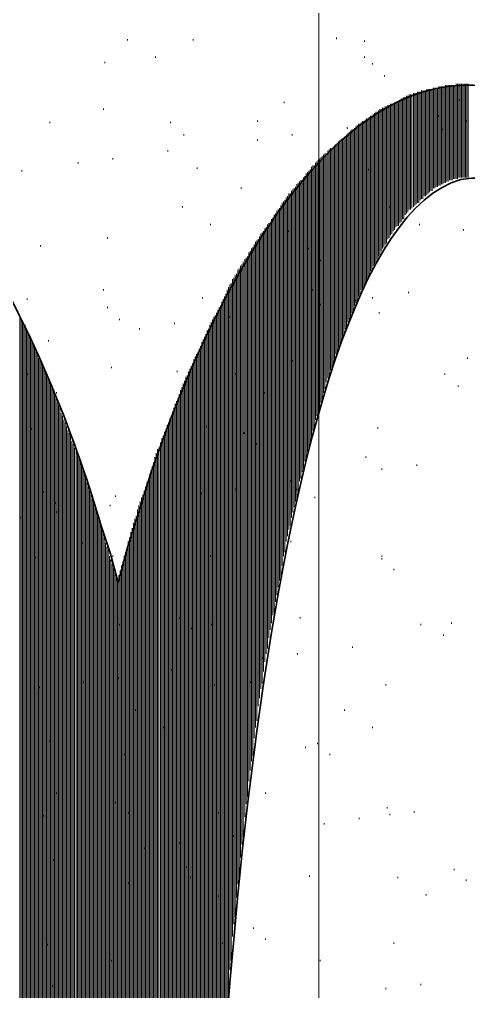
# Model space of a CAD drawing. Header units: inches. Extents: x 5 to 516, y -193 to 129.
# Drawn here: x 33.353 to 34.471, y -50.415 to -47.994 of the extents above; entities that cross this region are included whole.
import ezdxf

# ---------------------------------------------------------------- set-up
doc = ezdxf.new("R2010")
doc.units = ezdxf.units.IN
doc.header["$MEASUREMENT"] = 0
doc.layers.add('PDF4_Geometry', color=7, linetype='Continuous')

msp = doc.modelspace()

# ---------------------------------------------------------------- linework, layer by layer
at = {"layer": 'PDF4_Geometry', "lineweight": 15}
for points in [[(34.0987489, -54.9496512), (34.0987489, -46.9696506)], [(33.6220779, -48.0463168), (33.6220779, -48.0429802)], [(33.7854215, -48.0463168), (33.7854215, -48.0429802)], [(34.1420839, -48.0429802), (34.1420839, -48.0396504)], [(34.2120844, -48.0496466), (34.2120844, -48.0463168)], [(33.5654236, -48.1029778), (33.5654236, -48.099648)], [(33.6920784, -48.089645), (33.6920784, -48.0863152)], [(34.2120844, -48.089645), (34.2120844, -48.0863152)], [(34.2320904, -48.1063144), (34.2320904, -48.1029778)], [(34.262079, -48.1363165), (34.262079, -48.1329799)], [(34.012079, -48.2029805), (34.012079, -48.1996507)], [(34.4487517, -48.1963141), (34.4487517, -48.1929775)], [(33.5620871, -48.2196499), (33.5620871, -48.2163133)], [(33.4287456, -48.2529819), (33.4287456, -48.2496453)], [(33.7287538, -48.2529819), (33.7287538, -48.2496453)], [(33.945415, -48.2496453), (33.945415, -48.2463154)], [(34.3954205, -48.2363125), (34.3954205, -48.2329827)], [(34.465421, -48.2496453), (34.465421, -48.2463154)], [(34.1687494, -48.2663147), (34.1687494, -48.262978)], [(34.4054166, -48.2696444), (34.4054166, -48.2663147)], [(33.7620789, -48.282984), (33.7620789, -48.2796474)], [(33.945415, -48.2963168), (33.945415, -48.2929802)], [(34.032085, -48.282984), (34.032085, -48.2796474)], [(33.7220805, -48.3229824), (33.7220805, -48.3196458)], [(33.4987461, -48.3529778), (33.4987461, -48.349648)], [(33.585416, -48.3429816), (33.585416, -48.339645)], [(33.358745, -48.3729838), (33.358745, -48.3696472)], [(33.7954177, -48.3663174), (33.7954177, -48.3629808)], [(34.2220806, -48.3696472), (34.2220806, -48.3663174)], [(33.9054166, -48.4163119), (33.9054166, -48.4129821)], [(33.7587559, -48.4629835), (33.7587559, -48.4596469)], [(34.2754118, -48.4629835), (34.2754118, -48.4596469)], [(33.8287564, -48.5063117), (33.8287564, -48.5029819)], [(34.0220887, -48.5229811), (34.0220887, -48.5196445)], [(34.3487489, -48.5063117), (34.3487489, -48.5029819)], [(34.4587478, -48.5196445), (34.4587478, -48.5163147)], [(33.5720832, -48.5396505), (33.5720832, -48.5363138)], [(33.4054166, -48.5596496), (33.4054166, -48.556313)], [(34.0720833, -48.566316), (34.0720833, -48.5629795)], [(34.1020855, -48.5963114), (34.1020855, -48.5929816)], [(33.5620871, -48.6696486), (33.5620871, -48.666312)], [(34.0820795, -48.6696486), (34.0820795, -48.666312)], [(33.3720778, -48.6929775), (33.3720778, -48.6896477)], [(33.8087505, -48.6896477), (33.8087505, -48.6863111)], [(34.2320904, -48.6896477), (34.2320904, -48.6863111)], [(34.3220833, -48.676315), (34.3220833, -48.6729784)], [(33.5720832, -48.7129835), (33.5720832, -48.7096469)], [(34.1020855, -48.7063171), (34.1020855, -48.7029805)], [(34.1887554, -48.6963141), (34.1887554, -48.6929775)], [(33.8754144, -48.7363125), (33.8754144, -48.7329827)], [(34.2487462, -48.7263163), (34.2487462, -48.7229797)], [(33.6020854, -48.7429789), (33.6020854, -48.7396491)], [(33.65208, -48.7663147), (33.65208, -48.7629781)], [(33.7387499, -48.7529819), (33.7387499, -48.7496453)], [(33.4254226, -48.7963169), (33.4254226, -48.7929803)], [(33.5820795, -48.8629808), (33.5820795, -48.8596442)], [(34.032085, -48.8463114), (34.032085, -48.8429816)], [(34.468744, -48.839645), (34.468744, -48.8363153)], [(33.3720778, -48.8796502), (33.3720778, -48.8763136)], [(33.7454231, -48.8729838), (33.7454231, -48.8696472)], [(33.8920838, -48.8796502), (33.8920838, -48.8763136)], [(34.445415, -48.9096456), (34.445415, -48.9063158)], [(33.445415, -48.926315), (33.445415, -48.9229784)], [(33.9620844, -48.926315), (33.9620844, -48.9229784)], [(33.3820876, -49.0163147), (33.3820876, -49.0129781)], [(33.8187467, -49.0096483), (33.8187467, -49.0063117)], [(33.9120898, -49.0263109), (33.9120898, -49.0229811)], [(34.2454231, -49.0129781), (34.2454231, -49.0096483)], [(33.9420784, -49.0529833), (33.9420784, -49.0496467)], [(33.695415, -49.0863153), (33.695415, -49.0829787)], [(34.215421, -49.0863153), (34.215421, -49.0829787)], [(34.2554194, -49.1163174), (34.2554194, -49.1129808)], [(34.3420893, -49.1063144), (34.3420893, -49.1029778)], [(34.0287483, -49.1463128), (34.0287483, -49.142983)], [(33.4120897, -49.1729784), (33.4120897, -49.1696486)], [(33.8054139, -49.176315), (33.8054139, -49.1729784)], [(33.8920838, -49.166312), (33.8920838, -49.1629822)], [(34.0420811, -49.166312), (34.0420811, -49.1629822)], [(33.4420784, -49.1996508), (33.4420784, -49.1963142)], [(33.5920893, -49.1829814), (33.5920893, -49.1796448)], [(34.0887527, -49.1863112), (34.0887527, -49.1829814)], [(33.445415, -49.2229797), (33.445415, -49.21965)], [(33.5787564, -49.2063172), (33.5787564, -49.2029806)], [(33.355422, -49.2363126), (33.355422, -49.2329827)], [(34.0287483, -49.2963169), (34.0287483, -49.2929803)], [(33.5087559, -49.2996467), (33.5087559, -49.2963169)], [(33.3920838, -49.3363153), (33.3920838, -49.3329787)], [(33.5787564, -49.3429817), (33.5787564, -49.3396451)], [(33.585416, -49.3329787), (33.585416, -49.3296489)], [(33.8287564, -49.3329787), (33.8287564, -49.3296489)], [(34.0987489, -49.3429817), (34.0987489, -49.3396451)], [(34.2554194, -49.3329787), (34.2554194, -49.3296489)], [(34.2554194, -49.3396451), (34.2554194, -49.3363153)], [(34.2854215, -49.3663175), (34.2854215, -49.3629809)], [(33.7520827, -49.4863126), (33.7520827, -49.4829828)], [(34.0520773, -49.4863126), (34.0520773, -49.4829828)], [(33.6020854, -49.502982), (33.6020854, -49.4996454)], [(33.7820849, -49.5129781), (33.7820849, -49.5096484)], [(33.8320795, -49.502982), (33.8320795, -49.4996454)], [(34.3520855, -49.502982), (34.3520855, -49.4996454)], [(34.4287457, -49.4996454), (34.4287457, -49.4963155)], [(34.4087533, -49.5296475), (34.4087533, -49.5263109)], [(34.1820822, -49.5596497), (34.1820822, -49.5563131)], [(33.9587478, -49.5863153), (33.9587478, -49.5829787)], [(34.0454177, -49.5763123), (34.0454177, -49.5729825)], [(33.5987489, -49.6363167), (33.5987489, -49.63298)], [(33.7320903, -49.6163175), (33.7320903, -49.6129809)], [(33.40208, -49.6596457), (33.40208, -49.6563158)], [(33.5120789, -49.6463129), (33.5120789, -49.642983)], [(33.8387527, -49.6529793), (33.8387527, -49.6496494)], [(33.9287456, -49.6463129), (33.9287456, -49.642983)], [(34.2654156, -49.6529793), (34.2654156, -49.6496494)], [(33.6420838, -49.7163134), (33.6420838, -49.7129836)], [(34.1620898, -49.7163134), (34.1620898, -49.7129836)], [(33.7120844, -49.7596484), (33.7120844, -49.7563118)], [(34.2320904, -49.7596484), (34.2320904, -49.7563118)], [(33.4287456, -49.7929803), (33.4287456, -49.7896506)], [(34.0954123, -49.7996467), (34.0954123, -49.7963169)], [(33.6154183, -49.8263123), (33.6154183, -49.8229825)], [(34.0654237, -49.8096497), (34.0654237, -49.8063131)], [(34.1254145, -49.8263123), (34.1254145, -49.8229825)], [(33.445415, -49.9229785), (33.445415, -49.9196487)], [(33.9654209, -49.9229785), (33.9654209, -49.9196487)], [(33.5920893, -49.9463142), (33.5920893, -49.9429776)], [(33.6254144, -49.9729798), (33.6254144, -49.96965)], [(33.8487489, -49.9729798), (33.8487489, -49.96965)], [(34.2687521, -49.959647), (34.2687521, -49.9563172)], [(34.2754118, -49.9763164), (34.2754118, -49.9729798)], [(34.3354161, -49.96965), (34.3354161, -49.9663134)], [(33.4120897, -49.9796462), (33.4120897, -49.9763164)], [(34.1120817, -49.9996454), (34.1120817, -49.9963156)], [(34.1987516, -49.9863126), (34.1987516, -49.9829828)], [(33.7520827, -50.046317), (33.7520827, -50.0429804)], [(33.8854107, -50.0296476), (33.8854107, -50.026311)], [(33.6654128, -50.0596497), (33.6654128, -50.0563131)], [(33.4387553, -50.0896451), (33.4387553, -50.0863154)], [(33.7687521, -50.1063145), (33.7687521, -50.1029779)], [(34.4354188, -50.1129809), (34.4354188, -50.1096443)], [(33.6254144, -50.1463129), (33.6254144, -50.1429831)], [(33.7787483, -50.1329801), (33.7787483, -50.1296503)], [(34.0754199, -50.1296503), (34.0754199, -50.1263137)], [(34.2954178, -50.1329801), (34.2954178, -50.1296503)], [(34.465421, -50.1396465), (34.465421, -50.1363167)], [(33.8487489, -50.1796449), (33.8487489, -50.1763151)], [(34.3654183, -50.1763151), (34.3654183, -50.1729785)], [(33.9354188, -50.2596484), (33.9354188, -50.2563118)], [(33.9654209, -50.286314), (33.9654209, -50.2829842)], [(33.422086, -50.2996468), (33.422086, -50.296317)], [(33.8587451, -50.296317), (33.8587451, -50.2929804)], [(34.2854215, -50.296317), (34.2854215, -50.2929804)], [(33.5820795, -50.3396452), (33.5820795, -50.3363154)], [(34.1020855, -50.3396452), (34.1020855, -50.3363154)], [(33.4354187, -50.4029793), (33.4354187, -50.3996495)], [(34.2654156, -50.4096457), (34.2654156, -50.4063159)], [(34.3520855, -50.3996495), (34.3520855, -50.3963129)]]:
    msp.add_lwpolyline(points, dxfattribs=at)
for points in [[(34.4137446, -48.4013109), (34.4137446, -48.1579775), (34.4137446, -48.4013109)], [(34.4170812, -48.397981), (34.4170812, -48.157981), (34.4170812, -48.397981)], [(34.4204177, -48.397981), (34.4204177, -48.157981), (34.4204177, -48.397981)], [(34.4237543, -48.3946512), (34.4237543, -48.1579846), (34.4237543, -48.3946512)], [(34.4270774, -48.3946512), (34.4270774, -48.1579846), (34.4270774, -48.3946512)], [(34.430414, -48.3946512), (34.430414, -48.1579846), (34.430414, -48.3946512)], [(34.4337505, -48.3913147), (34.4337505, -48.1579813), (34.4337505, -48.3913147)], [(34.4370871, -48.3913147), (34.4370871, -48.1579813), (34.4370871, -48.3913147)], [(34.4404237, -48.3913147), (34.4404237, -48.154648), (34.4404237, -48.3913147)], [(34.4437467, -48.3913147), (34.4437467, -48.154648), (34.4437467, -48.3913147)], [(34.4470833, -48.3879781), (34.4470833, -48.1546447), (34.4470833, -48.3879781)], [(34.4504199, -48.3879781), (34.4504199, -48.1546447), (34.4504199, -48.3879781)], [(34.4537565, -48.3879781), (34.4537565, -48.1546447), (34.4537565, -48.3879781)], [(34.4570795, -48.3879781), (34.4570795, -48.1546447), (34.4570795, -48.3879781)], [(34.4604161, -48.3879781), (34.4604161, -48.1546447), (34.4604161, -48.3879781)], [(34.4637527, -48.3879781), (34.4637527, -48.1546447), (34.4637527, -48.3879781)], [(34.4670893, -48.3879781), (34.4670893, -48.1546447), (34.4670893, -48.3879781)], [(34.4704123, -48.3879781), (34.4704123, -48.1546447), (34.4704123, -48.3879781)], [(34.3237516, -48.4679816), (34.3237516, -48.1813149), (34.3237516, -48.4679816)], [(34.3270882, -48.4679816), (34.3270882, -48.1813149), (34.3270882, -48.4679816)], [(34.3304112, -48.464645), (34.3304112, -48.1813117), (34.3304112, -48.464645)], [(34.3337478, -48.4613152), (34.3337478, -48.1779818), (34.3337478, -48.4613152)], [(34.3370844, -48.4579786), (34.3370844, -48.1779786), (34.3370844, -48.4579786)], [(34.340421, -48.4546488), (34.340421, -48.1779821), (34.340421, -48.4546488)], [(34.343744, -48.4513122), (34.343744, -48.1746455), (34.343744, -48.4513122)], [(34.3470806, -48.4513122), (34.3470806, -48.1746455), (34.3470806, -48.4513122)], [(34.3504172, -48.4446458), (34.3504172, -48.1746458), (34.3504172, -48.4446458)], [(34.3537538, -48.441316), (34.3537538, -48.171316), (34.3537538, -48.441316)], [(34.3570904, -48.441316), (34.3570904, -48.171316), (34.3570904, -48.441316)], [(34.3604134, -48.4346496), (34.3604134, -48.1713163), (34.3604134, -48.4346496)], [(34.36375, -48.4346496), (34.36375, -48.1713163), (34.36375, -48.4346496)], [(34.3670866, -48.431313), (34.3670866, -48.1679797), (34.3670866, -48.431313)], [(34.3704232, -48.4279832), (34.3704232, -48.1679832), (34.3704232, -48.4279832)], [(34.3737462, -48.4246466), (34.3737462, -48.1679799), (34.3737462, -48.4246466)], [(34.3770828, -48.4213168), (34.3770828, -48.1679835), (34.3770828, -48.4213168)], [(34.3804194, -48.4213168), (34.3804194, -48.1679835), (34.3804194, -48.4213168)], [(34.383756, -48.4146436), (34.383756, -48.1646436), (34.383756, -48.4146436)], [(34.387079, -48.4146436), (34.387079, -48.1646436), (34.387079, -48.4146436)], [(34.3904156, -48.4113138), (34.3904156, -48.1646472), (34.3904156, -48.4113138)], [(34.3937522, -48.4113138), (34.3937522, -48.1646472), (34.3937522, -48.4113138)], [(34.3970888, -48.407984), (34.3970888, -48.1613173), (34.3970888, -48.407984)], [(34.4004118, -48.407984), (34.4004118, -48.1613173), (34.4004118, -48.407984)], [(34.4037484, -48.4046474), (34.4037484, -48.1613141), (34.4037484, -48.4046474)], [(34.407085, -48.4046474), (34.407085, -48.1613141), (34.407085, -48.4046474)], [(34.4104215, -48.4013109), (34.4104215, -48.1613108), (34.4104215, -48.4013109)], [(34.2770801, -48.5313157), (34.2770801, -48.2046491), (34.2770801, -48.5313157)], [(34.2804167, -48.5279792), (34.2804167, -48.2046458), (34.2804167, -48.5279792)], [(34.2837532, -48.5213128), (34.2837532, -48.2046461), (34.2837532, -48.5213128)], [(34.2870898, -48.517983), (34.2870898, -48.2013163), (34.2870898, -48.517983)], [(34.2904129, -48.5113166), (34.2904129, -48.2013165), (34.2904129, -48.5113166)], [(34.2937494, -48.50798), (34.2937494, -48.1979799), (34.2937494, -48.50798)], [(34.297086, -48.50798), (34.297086, -48.1979799), (34.297086, -48.50798)], [(34.3004226, -48.5013136), (34.3004226, -48.1946469), (34.3004226, -48.5013136)], [(34.3037456, -48.497977), (34.3037456, -48.1913103), (34.3037456, -48.497977)], [(34.3070822, -48.4913174), (34.3070822, -48.1913173), (34.3070822, -48.4913174)], [(34.3104188, -48.4913174), (34.3104188, -48.187984), (34.3104188, -48.4913174)], [(34.3137554, -48.4813144), (34.3137554, -48.187981), (34.3137554, -48.4813144)], [(34.3170784, -48.4779846), (34.3170784, -48.1846512), (34.3170784, -48.4779846)], [(34.320415, -48.474648), (34.320415, -48.184648), (34.320415, -48.474648)], [(34.2370817, -48.6046461), (34.2370817, -48.2279794), (34.2370817, -48.6046461)], [(34.2404183, -48.6013163), (34.2404183, -48.2246496), (34.2404183, -48.6013163)], [(34.2437549, -48.5913133), (34.2437549, -48.2246466), (34.2437549, -48.5913133)], [(34.2470779, -48.5846469), (34.2470779, -48.2213136), (34.2470779, -48.5846469)], [(34.2504145, -48.5813103), (34.2504145, -48.217977), (34.2504145, -48.5813103)], [(34.2537511, -48.5713141), (34.2537511, -48.2179808), (34.2537511, -48.5713141)], [(34.2570877, -48.5646477), (34.2570877, -48.2146477), (34.2570877, -48.5646477)], [(34.2604107, -48.5613179), (34.2604107, -48.2146512), (34.2604107, -48.5613179)], [(34.2637473, -48.5546447), (34.2637473, -48.2113114), (34.2637473, -48.5546447)], [(34.2670839, -48.5513149), (34.2670839, -48.2113149), (34.2670839, -48.5513149)], [(34.2704204, -48.541312), (34.2704204, -48.2079786), (34.2704204, -48.541312)], [(34.273757, -48.5379821), (34.273757, -48.2079821), (34.273757, -48.5379821)], [(34.1970833, -48.6846496), (34.1970833, -48.2546496), (34.1970833, -48.6846496)], [(34.2004199, -48.681313), (34.2004199, -48.2546463), (34.2004199, -48.681313)], [(34.2037565, -48.6679803), (34.2037565, -48.2513136), (34.2037565, -48.6679803)], [(34.2070795, -48.6646437), (34.2070795, -48.247977), (34.2070795, -48.6646437)], [(34.2104161, -48.6613139), (34.2104161, -48.2479805), (34.2104161, -48.6613139)], [(34.2137527, -48.6513109), (34.2137527, -48.2446442), (34.2137527, -48.6513109)], [(34.2170893, -48.6446513), (34.2170893, -48.2413179), (34.2170893, -48.6446513)], [(34.2204123, -48.6413147), (34.2204123, -48.2413146), (34.2204123, -48.6413147)], [(34.2237489, -48.6313117), (34.2237489, -48.2379783), (34.2237489, -48.6313117)], [(34.2270855, -48.6213155), (34.2270855, -48.2346488), (34.2270855, -48.6213155)], [(34.2304221, -48.6179789), (34.2304221, -48.2346455), (34.2304221, -48.6179789)], [(34.2337451, -48.6079827), (34.2337451, -48.231316), (34.2337451, -48.6079827)], [(34.1704177, -48.747977), (34.1704177, -48.277977), (34.1704177, -48.747977)], [(34.1737543, -48.7413174), (34.1737543, -48.2746507), (34.1737543, -48.7413174)], [(34.1770773, -48.7379808), (34.1770773, -48.2713141), (34.1770773, -48.7379808)], [(34.1804139, -48.724648), (34.1804139, -48.2679813), (34.1804139, -48.724648)], [(34.1837505, -48.7213114), (34.1837505, -48.2679781), (34.1837505, -48.7213114)], [(34.1870871, -48.7079786), (34.1870871, -48.2646453), (34.1870871, -48.7079786)], [(34.1904237, -48.7013122), (34.1904237, -48.2613122), (34.1904237, -48.7013122)], [(34.1937467, -48.6979824), (34.1937467, -48.2579824), (34.1937467, -48.6979824)], [(34.1437521, -48.8246507), (34.1437521, -48.3013174), (34.1437521, -48.8246507)], [(34.1470887, -48.8113179), (34.1470887, -48.2979846), (34.1470887, -48.8113179)], [(34.1504118, -48.8046448), (34.1504118, -48.2946447), (34.1504118, -48.8046448)], [(34.1537483, -48.801315), (34.1537483, -48.2913149), (34.1537483, -48.801315)], [(34.1570849, -48.7879822), (34.1570849, -48.2913155), (34.1570849, -48.7879822)], [(34.1604215, -48.7813158), (34.1604215, -48.2879824), (34.1604215, -48.7813158)], [(34.1637446, -48.7646464), (34.1637446, -48.2846463), (34.1637446, -48.7646464)], [(34.1670811, -48.7613166), (34.1670811, -48.2813165), (34.1670811, -48.7613166)], [(34.1204231, -48.8879781), (34.1204231, -48.3213114), (34.1204231, -48.8879781)], [(34.1237462, -48.8846483), (34.1237462, -48.3179816), (34.1237462, -48.8846483)], [(34.1270828, -48.8679789), (34.1270828, -48.3146455), (34.1270828, -48.8679789)], [(34.1304194, -48.8613125), (34.1304194, -48.3146458), (34.1304194, -48.8613125)], [(34.1337559, -48.8546461), (34.1337559, -48.3113127), (34.1337559, -48.8546461)], [(34.137079, -48.8413133), (34.137079, -48.30798), (34.137079, -48.8413133)], [(34.1404156, -48.8279805), (34.1404156, -48.3046472), (34.1404156, -48.8279805)], [(34.090421, -48.9913174), (34.090421, -48.3513174), (34.090421, -48.9913174)], [(34.093744, -48.9813144), (34.093744, -48.347981), (34.093744, -48.9813144)], [(34.0970806, -48.9779846), (34.0970806, -48.3446512), (34.0970806, -48.9779846)], [(34.1004172, -48.9613152), (34.1004172, -48.3413152), (34.1004172, -48.9613152)], [(34.1037538, -48.9479824), (34.1037538, -48.3379824), (34.1037538, -48.9479824)], [(34.1070904, -48.9446459), (34.1070904, -48.3346458), (34.1070904, -48.9446459)], [(34.1104134, -48.9246467), (34.1104134, -48.3313133), (34.1104134, -48.9246467)], [(34.11375, -48.9146437), (34.11375, -48.327977), (34.11375, -48.9146437)], [(34.1170866, -48.8979811), (34.1170866, -48.327981), (34.1170866, -48.8979811)], [(34.070415, -49.0713142), (34.070415, -48.3746474), (34.070415, -49.0713142)], [(34.0737516, -49.0646478), (34.0737516, -48.3713144), (34.0737516, -49.0646478)], [(34.0770882, -49.0479784), (34.0770882, -48.3679783), (34.0770882, -49.0479784)], [(34.0804112, -49.041312), (34.0804112, -48.3613119), (34.0804112, -49.041312)], [(34.0837478, -49.017983), (34.0837478, -48.3579829), (34.0837478, -49.017983)], [(34.0870844, -49.0113166), (34.0870844, -48.3579832), (34.0870844, -49.0113166)], [(34.0504226, -49.1446513), (34.0504226, -48.3979846), (34.0504226, -49.1446513)], [(34.0537456, -49.1379781), (34.0537456, -48.3946447), (34.0537456, -49.1379781)], [(34.0570822, -49.1213155), (34.0570822, -48.3946488), (34.0570822, -49.1213155)], [(34.0604188, -49.1146491), (34.0604188, -48.3879824), (34.0604188, -49.1146491)], [(34.0637554, -49.0946499), (34.0637554, -48.3846499), (34.0637554, -49.0946499)], [(34.0670784, -49.0879835), (34.0670784, -48.3779835), (34.0670784, -49.0879835)], [(34.0304166, -49.2346443), (34.0304166, -48.4213109), (34.0304166, -49.2346443)], [(34.0337532, -49.2213115), (34.0337532, -48.4179781), (34.0337532, -49.2213115)], [(34.0370898, -49.2079787), (34.0370898, -48.4146453), (34.0370898, -49.2079787)], [(34.0404128, -49.1946459), (34.0404128, -48.4113125), (34.0404128, -49.1946459)], [(34.0437494, -49.1879795), (34.0437494, -48.4046461), (34.0437494, -49.1879795)], [(34.047086, -49.1713169), (34.047086, -48.4013168), (34.047086, -49.1713169)], [(34.0104107, -49.3313104), (34.0104107, -48.447977), (34.0104107, -49.3313104)], [(34.0137473, -49.3213142), (34.0137473, -48.4446474), (34.0137473, -49.3213142)], [(34.0170838, -49.2946486), (34.0170838, -48.4379819), (34.0170838, -49.2946486)], [(34.0204204, -49.2813158), (34.0204204, -48.4346491), (34.0204204, -49.2813158)], [(34.023757, -49.2646464), (34.023757, -48.4279797), (34.023757, -49.2646464)], [(34.02708, -49.2546502), (34.02708, -48.4279835), (34.02708, -49.2546502)], [(33.9937548, -49.4279833), (33.9937548, -48.4713166), (33.9937548, -49.4279833)], [(33.9970779, -49.4079841), (33.9970779, -48.467984), (33.9970779, -49.4079841)], [(34.0004145, -49.3913147), (34.0004145, -48.464648), (34.0004145, -49.3913147)], [(34.003751, -49.3846483), (34.003751, -48.4579816), (34.003751, -49.3846483)], [(34.0070876, -49.3546462), (34.0070876, -48.4513128), (34.0070876, -49.3546462)], [(33.9804221, -49.4979771), (33.9804221, -48.4913103), (33.9804221, -49.4979771)], [(33.9837451, -49.4779847), (33.9837451, -48.4879846), (33.9837451, -49.4779847)], [(33.9870817, -49.4713115), (33.9870817, -48.4813114), (33.9870817, -49.4713115)], [(33.9904183, -49.4446459), (33.9904183, -48.4779792), (33.9904183, -49.4446459)], [(33.9637527, -49.59465), (33.9637527, -48.5146498), (33.9637527, -49.59465)], [(33.9670893, -49.5746508), (33.9670893, -48.5113174), (33.9670893, -49.5746508)], [(33.9704123, -49.561318), (33.9704123, -48.5046512), (33.9704123, -49.561318)], [(33.9737489, -49.5346456), (33.9737489, -48.5013122), (33.9737489, -49.5346456)], [(33.9770855, -49.5146464), (33.9770855, -48.501313), (33.9770855, -49.5146464)], [(33.9437467, -49.7413175), (33.9437467, -48.5446507), (33.9437467, -49.7413175)], [(33.9470833, -49.7046489), (33.9470833, -48.5413154), (33.9470833, -49.7046489)], [(33.9504199, -49.6846497), (33.9504199, -48.5346496), (33.9504199, -49.6846497)], [(33.9537565, -49.6613139), (33.9537565, -48.5279805), (33.9537565, -49.6613139)], [(33.9570795, -49.6479811), (33.9570795, -48.5246478), (33.9570795, -49.6479811)], [(33.9604161, -49.617979), (33.9604161, -48.5213122), (33.9604161, -49.617979)], [(33.9304139, -49.8413134), (33.9304139, -48.5646466), (33.9304139, -49.8413134)], [(33.9337505, -49.8279806), (33.9337505, -48.5613139), (33.9337505, -49.8279806)], [(33.9370871, -49.7846457), (33.9370871, -48.5546456), (33.9370871, -49.7846457)], [(33.9404237, -49.7579801), (33.9404237, -48.5479799), (33.9404237, -49.7579801)], [(33.9137445, -49.9813145), (33.9137445, -48.5913144), (33.9137445, -49.9813145)], [(33.9170811, -49.9479825), (33.9170811, -48.5879824), (33.9170811, -49.9479825)], [(33.9204177, -49.9313131), (33.9204177, -48.5846464), (33.9204177, -49.9313131)], [(33.9237543, -49.8913148), (33.9237543, -48.5746479), (33.9237543, -49.8913148)], [(33.9270773, -49.8646492), (33.9270773, -48.5713157), (33.9270773, -49.8646492)], [(33.8970887, -50.1479812), (33.8970887, -48.617981), (33.8970887, -50.1479812)], [(33.9004117, -50.1313118), (33.9004117, -48.6146451), (33.9004117, -50.1313118)], [(33.9037483, -50.0813104), (33.9037483, -48.607977), (33.9037483, -50.0813104)], [(33.9070849, -50.0479785), (33.9070849, -48.604645), (33.9070849, -50.0479785)], [(33.9104215, -50.0313159), (33.9104215, -48.5979825), (33.9104215, -50.0313159)], [(33.8837559, -50.2779793), (33.8837559, -48.6413126), (33.8837559, -50.2779793)], [(33.8870789, -50.2479771), (33.8870789, -48.637977), (33.8870789, -50.2479771)], [(33.8904155, -50.2313145), (33.8904155, -48.6313145), (33.8904155, -50.2313145)], [(33.8937521, -50.1813132), (33.8937521, -48.6279798), (33.8937521, -50.1813132)], [(33.8737462, -50.4379796), (33.8737462, -48.6613128), (33.8737462, -50.4379796)], [(33.8770827, -50.3613126), (33.8770827, -48.6546459), (33.8770827, -50.3613126)], [(33.8804193, -50.3379836), (33.8804193, -48.6513168), (33.8804193, -50.3379836)], [(33.86375, -50.5613181), (33.86375, -48.6846513), (33.86375, -50.5613181)], [(33.8670865, -50.5379823), (33.8670865, -48.6779822), (33.8670865, -50.5379823)], [(33.8704231, -50.4613154), (33.8704231, -48.6679819), (33.8704231, -50.4613154)], [(33.8504172, -50.8446501), (33.8504172, -48.7113165), (33.8504172, -50.8446501)], [(33.8537537, -50.7346444), (33.8537537, -48.7079775), (33.8537537, -50.7346444)], [(33.8570903, -50.6979826), (33.8570903, -48.6979824), (33.8570903, -50.6979826)], [(33.8604134, -50.6113127), (33.8604134, -48.6913124), (33.8604134, -50.6113127)], [(33.3537537, -51.1413149), (33.3537537, -48.7313146), (33.3537537, -51.1413149)], [(33.8370844, -51.4046477), (33.8370844, -48.7346474), (33.8370844, -51.4046477)], [(33.840421, -51.1813132), (33.840421, -48.7313132), (33.840421, -51.1813132)], [(33.843744, -51.0313159), (33.843744, -48.7246491), (33.843744, -51.0313159)], [(33.8470806, -50.8846485), (33.8470806, -48.7179816), (33.8470806, -50.8846485)], [(33.3570903, -51.4046477), (33.3570903, -48.7413142), (33.3570903, -51.4046477)], [(33.3604133, -51.4046477), (33.3604133, -48.7446474), (33.3604133, -51.4046477)], [(33.3637499, -51.4046477), (33.3637499, -48.7513142), (33.3637499, -51.4046477)], [(33.3670865, -51.4046477), (33.3670865, -48.7546474), (33.3670865, -51.4046477)], [(33.8270882, -51.4046477), (33.8270882, -48.7546474), (33.8270882, -51.4046477)], [(33.8304112, -51.4046477), (33.8304112, -48.7479808), (33.8304112, -51.4046477)], [(33.8337478, -51.4046477), (33.8337478, -48.7413142), (33.8337478, -51.4046477)], [(33.3704231, -51.4046477), (33.3704231, -48.7646475), (33.3704231, -51.4046477)], [(33.3737461, -51.4046477), (33.3737461, -48.7746475), (33.3737461, -51.4046477)], [(33.3770827, -51.4046477), (33.3770827, -48.7779809), (33.3770827, -51.4046477)], [(33.8137554, -51.4046477), (33.8137554, -48.7846475), (33.8137554, -51.4046477)], [(33.8170784, -51.4046477), (33.8170784, -48.7779809), (33.8170784, -51.4046477)], [(33.820415, -51.4046477), (33.820415, -48.7679809), (33.820415, -51.4046477)], [(33.8237516, -51.4046477), (33.8237516, -48.7646475), (33.8237516, -51.4046477)], [(33.3804193, -51.4046477), (33.3804193, -48.7879809), (33.3804193, -51.4046477)], [(33.3837559, -51.4046477), (33.3837559, -48.7979809), (33.3837559, -51.4046477)], [(33.3870789, -51.4046477), (33.3870789, -48.8046475), (33.3870789, -51.4046477)], [(33.3904155, -51.4046477), (33.3904155, -48.8113141), (33.3904155, -51.4046477)], [(33.8037456, -51.4046477), (33.8037456, -48.8079807), (33.8037456, -51.4046477)], [(33.8070822, -51.4046477), (33.8070822, -48.7979809), (33.8070822, -51.4046477)], [(33.8104188, -51.4046477), (33.8104188, -48.7913141), (33.8104188, -51.4046477)], [(33.3937521, -51.4046477), (33.3937521, -48.8213141), (33.3937521, -51.4046477)], [(33.3970887, -51.4046477), (33.3970887, -48.8279808), (33.3970887, -51.4046477)], [(33.7904128, -51.4046477), (33.7904128, -48.8346476), (33.7904128, -51.4046477)], [(33.7937494, -51.4046477), (33.7937494, -48.8279808), (33.7937494, -51.4046477)], [(33.797086, -51.4046477), (33.797086, -48.8246475), (33.797086, -51.4046477)], [(33.8004226, -51.4046477), (33.8004226, -48.8146475), (33.8004226, -51.4046477)], [(33.4004117, -51.4046477), (33.4004117, -48.8379808), (33.4004117, -51.4046477)], [(33.4037483, -51.4046477), (33.4037483, -48.8413142), (33.4037483, -51.4046477)], [(33.4070849, -51.4046477), (33.4070849, -48.8513142), (33.4070849, -51.4046477)], [(33.4104215, -51.4046477), (33.4104215, -48.8579808), (33.4104215, -51.4046477)], [(33.7804166, -51.4046477), (33.7804166, -48.8579808), (33.7804166, -51.4046477)], [(33.7837532, -51.4046477), (33.7837532, -48.8513142), (33.7837532, -51.4046477)], [(33.7870898, -51.4046477), (33.7870898, -48.8413142), (33.7870898, -51.4046477)], [(33.4137445, -51.4046477), (33.4137445, -48.8646474), (33.4137445, -51.4046477)], [(33.4170811, -51.4046477), (33.4170811, -48.8713143), (33.4170811, -51.4046477)], [(33.4204177, -51.4046477), (33.4204177, -48.8813143), (33.4204177, -51.4046477)], [(33.7704204, -51.4046477), (33.7704204, -48.8813143), (33.7704204, -51.4046477)], [(33.773757, -51.4046477), (33.773757, -48.8713143), (33.773757, -51.4046477)], [(33.77708, -51.4046477), (33.77708, -48.8646474), (33.77708, -51.4046477)], [(34.4120898, -48.8763136), (34.4120898, -48.8796502)], [(33.4237543, -51.4046477), (33.4237543, -48.8879809), (33.4237543, -51.4046477)], [(33.4270773, -51.4046477), (33.4270773, -48.8946475), (33.4270773, -51.4046477)], [(33.4304139, -51.4046477), (33.4304139, -48.8979809), (33.4304139, -51.4046477)], [(33.7604106, -51.4046477), (33.7604106, -48.9013141), (33.7604106, -51.4046477)], [(33.7637472, -51.4046477), (33.7637472, -48.8946475), (33.7637472, -51.4046477)], [(33.7670838, -51.4046477), (33.7670838, -48.8846474), (33.7670838, -51.4046477)], [(33.4337505, -51.4046477), (33.4337505, -48.9113141), (33.4337505, -51.4046477)], [(33.437087, -51.4046477), (33.437087, -48.9179809), (33.437087, -51.4046477)], [(33.4404236, -51.4046477), (33.4404236, -48.9279807), (33.4404236, -51.4046477)], [(33.7504144, -51.4046477), (33.7504144, -48.9279807), (33.7504144, -51.4046477)], [(33.753751, -51.4046477), (33.753751, -48.9179809), (33.753751, -51.4046477)], [(33.7570876, -51.4046477), (33.7570876, -48.9113141), (33.7570876, -51.4046477)], [(33.4437467, -51.4046477), (33.4437467, -48.9379807), (33.4437467, -51.4046477)], [(33.4470833, -51.4046477), (33.4470833, -48.9479808), (33.4470833, -51.4046477)], [(33.4504198, -51.4046477), (33.4504198, -48.9546476), (33.4504198, -51.4046477)], [(33.7404182, -51.4046477), (33.7404182, -48.9513142), (33.7404182, -51.4046477)], [(33.7437548, -51.4046477), (33.7437548, -48.9446475), (33.7437548, -51.4046477)], [(33.7470779, -51.4046477), (33.7470779, -48.9379807), (33.7470779, -51.4046477)], [(33.4537564, -51.4046477), (33.4537564, -48.9613142), (33.4537564, -51.4046477)], [(33.4570795, -51.4046477), (33.4570795, -48.9746474), (33.4570795, -51.4046477)], [(33.7337451, -51.4046477), (33.7337451, -48.9713142), (33.7337451, -51.4046477)], [(33.7370816, -51.4046477), (33.7370816, -48.9613142), (33.7370816, -51.4046477)], [(33.460416, -51.4046477), (33.460416, -48.9813142), (33.460416, -51.4046477)], [(33.4637526, -51.4046477), (33.4637526, -48.9913142), (33.4637526, -51.4046477)], [(33.4670892, -51.4046477), (33.4670892, -48.9979808), (33.4670892, -51.4046477)], [(33.7204123, -51.4046477), (33.7204123, -49.0046474), (33.7204123, -51.4046477)], [(33.7237489, -51.4046477), (33.7237489, -49.0013143), (33.7237489, -51.4046477)], [(33.7270854, -51.4046477), (33.7270854, -48.9879808), (33.7270854, -51.4046477)], [(33.730422, -51.4046477), (33.730422, -48.9813142), (33.730422, -51.4046477)], [(33.4704122, -51.4046477), (33.4704122, -49.0079809), (33.4704122, -51.4046477)], [(33.4737488, -51.4046477), (33.4737488, -49.0179809), (33.4737488, -51.4046477)], [(33.4770854, -51.4046477), (33.4770854, -49.0246475), (33.4770854, -51.4046477)], [(33.7137527, -51.4046477), (33.7137527, -49.021314), (33.7137527, -51.4046477)], [(33.7170892, -51.4046477), (33.7170892, -49.0146475), (33.7170892, -51.4046477)], [(33.480422, -51.4046477), (33.480422, -49.0313141), (33.480422, -51.4046477)], [(33.483745, -51.4046477), (33.483745, -49.0446475), (33.483745, -51.4046477)], [(33.4870816, -51.4046477), (33.4870816, -49.0513141), (33.4870816, -51.4046477)], [(33.7037564, -51.4046477), (33.7037564, -49.0479809), (33.7037564, -51.4046477)], [(33.7070795, -51.4046477), (33.7070795, -49.0379809), (33.7070795, -51.4046477)], [(33.7104161, -51.4046477), (33.7104161, -49.0313141), (33.7104161, -51.4046477)], [(33.4904182, -51.4046477), (33.4904182, -49.0613142), (33.4904182, -51.4046477)], [(33.4937548, -51.4046477), (33.4937548, -49.0679808), (33.4937548, -51.4046477)], [(33.4970778, -51.4046477), (33.4970778, -49.0779808), (33.4970778, -51.4046477)], [(33.6937467, -51.4046477), (33.6937467, -49.0746476), (33.6937467, -51.4046477)], [(33.6970833, -51.4046477), (33.6970833, -49.0646476), (33.6970833, -51.4046477)], [(33.7004199, -51.4046477), (33.7004199, -49.0613142), (33.7004199, -51.4046477)], [(33.5004144, -51.4046477), (33.5004144, -49.0879808), (33.5004144, -51.4046477)], [(33.503751, -51.4046477), (33.503751, -49.0946474), (33.503751, -51.4046477)], [(33.5070876, -51.4046477), (33.5070876, -49.1013142), (33.5070876, -51.4046477)], [(33.6870871, -51.4046477), (33.6870871, -49.0979808), (33.6870871, -51.4046477)], [(33.6904237, -51.4046477), (33.6904237, -49.0846476), (33.6904237, -51.4046477)], [(33.5104106, -51.4046477), (33.5104106, -49.1146474), (33.5104106, -51.4046477)], [(33.5137472, -51.4046477), (33.5137472, -49.1246474), (33.5137472, -51.4046477)], [(33.6804139, -51.4046477), (33.6804139, -49.1179808), (33.6804139, -51.4046477)], [(33.6837505, -51.4046477), (33.6837505, -49.1079808), (33.6837505, -51.4046477)], [(33.5170838, -51.4046477), (33.5170838, -49.1346474), (33.5170838, -51.4046477)], [(33.5204204, -51.4046477), (33.5204204, -49.1479809), (33.5204204, -51.4046477)], [(33.6704177, -51.4046477), (33.6704177, -49.1479809), (33.6704177, -51.4046477)], [(33.6737543, -51.4046477), (33.6737543, -49.1413141), (33.6737543, -51.4046477)], [(33.6770773, -51.4046477), (33.6770773, -49.1279808), (33.6770773, -51.4046477)], [(33.523757, -51.4046477), (33.523757, -49.1579809), (33.523757, -51.4046477)], [(33.52708, -51.4046477), (33.52708, -49.1679809), (33.52708, -51.4046477)], [(33.5304166, -51.4046477), (33.5304166, -49.1713141), (33.5304166, -51.4046477)], [(33.6637445, -51.4046477), (33.6637445, -49.1679809), (33.6637445, -51.4046477)], [(33.6670811, -51.4046477), (33.6670811, -49.1579809), (33.6670811, -51.4046477)], [(33.5337532, -51.4046477), (33.5337532, -49.1879807), (33.5337532, -51.4046477)], [(33.5370898, -51.4046477), (33.5370898, -49.1979808), (33.5370898, -51.4046477)], [(33.6537483, -51.4046477), (33.6537483, -49.1946476), (33.6537483, -51.4046477)], [(33.6570849, -51.4046477), (33.6570849, -49.1846476), (33.6570849, -51.4046477)], [(33.6604215, -51.4046477), (33.6604215, -49.1779807), (33.6604215, -51.4046477)], [(33.5404128, -51.4046477), (33.5404128, -49.2079808), (33.5404128, -51.4046477)], [(33.5437494, -51.4046477), (33.5437494, -49.2179808), (33.5437494, -51.4046477)], [(33.6470887, -51.4046477), (33.6470887, -49.2146476), (33.6470887, -51.4046477)], [(33.6504117, -51.4046477), (33.6504117, -49.2046476), (33.6504117, -51.4046477)], [(33.547086, -51.4046477), (33.547086, -49.2279808), (33.547086, -51.4046477)], [(33.5504226, -51.4046477), (33.5504226, -49.2379808), (33.5504226, -51.4046477)], [(33.5537456, -51.4046477), (33.5537456, -49.2413142), (33.5537456, -51.4046477)], [(33.6404155, -51.4046477), (33.6404155, -49.2379808), (33.6404155, -51.4046477)], [(33.6437521, -51.4046477), (33.6437521, -49.2313142), (33.6437521, -51.4046477)], [(33.5570822, -51.4046477), (33.5570822, -49.2613141), (33.5570822, -51.4046477)], [(33.5604188, -51.4046477), (33.5604188, -49.2713141), (33.5604188, -51.4046477)], [(33.6304193, -51.4046477), (33.6304193, -49.2713141), (33.6304193, -51.4046477)], [(33.6337559, -51.4046477), (33.6337559, -49.2613141), (33.6337559, -51.4046477)], [(33.6370789, -51.4046477), (33.6370789, -49.2479808), (33.6370789, -51.4046477)], [(33.5637554, -51.4046477), (33.5637554, -49.2846475), (33.5637554, -51.4046477)], [(33.6237461, -51.4046477), (33.6237461, -49.2946475), (33.6237461, -51.4046477)], [(33.6270827, -51.4046477), (33.6270827, -49.2846475), (33.6270827, -51.4046477)], [(33.5670784, -51.4046477), (33.5670784, -49.297981), (33.5670784, -51.4046477)], [(33.570415, -51.4046477), (33.570415, -49.3079807), (33.570415, -51.4046477)], [(33.5737516, -51.4046477), (33.5737516, -49.3146476), (33.5737516, -51.4046477)], [(33.6204231, -51.4046477), (33.6204231, -49.3146476), (33.6204231, -51.4046477)], [(33.5770881, -51.4046477), (33.5770881, -49.3313142), (33.5770881, -51.4046477)], [(33.5804112, -51.4046477), (33.5804112, -49.3413142), (33.5804112, -51.4046477)], [(33.6137499, -51.4046477), (33.6137499, -49.3313142), (33.6137499, -51.4046477)], [(33.6170865, -51.4046477), (33.6170865, -49.3213142), (33.6170865, -51.4046477)], [(33.5837478, -51.4046477), (33.5837478, -49.3513142), (33.5837478, -51.4046477)], [(33.5870843, -51.4046477), (33.5870843, -49.3613142), (33.5870843, -51.4046477)], [(33.6037537, -51.4046477), (33.6037537, -49.3679809), (33.6037537, -51.4046477)], [(33.6070903, -51.4046477), (33.6070903, -49.3546474), (33.6070903, -51.4046477)], [(33.6104133, -51.4046477), (33.6104133, -49.3446474), (33.6104133, -51.4046477)], [(33.5904209, -51.4046477), (33.5904209, -49.3713143), (33.5904209, -51.4046477)], [(33.593744, -51.4046477), (33.593744, -49.3813143), (33.593744, -51.4046477)], [(33.5970806, -51.4046477), (33.5970806, -49.3846475), (33.5970806, -51.4046477)], [(33.6004171, -51.4046477), (33.6004171, -49.3779809), (33.6004171, -51.4046477)]]:
    msp.add_lwpolyline(points, close=True, dxfattribs=at)
at = {"layer": 'PDF4_Geometry', "lineweight": 35}
for points in [[(34.4520823, -48.3929823), (34.4787489, -48.3896491), (34.4920823, -48.3896491)], [(33.648749, -49.2263157), (33.6220821, -49.309649), (33.5987488, -49.3963158), (33.5787488, -49.3229825), (33.5554156, -49.2529826)]]:
    msp.add_lwpolyline(points, dxfattribs=at)
for points in [[(34.7087489, -48.2329824), (34.1519156, -47.8835936), (33.7584711, -48.8447046), (33.648749, -49.2263157)], [(33.5554156, -49.2529826), (33.4498044, -48.8879268), (33.1088044, -47.9988713), (32.5787487, -48.1829824)], [(33.8420821, -51.1096493), (33.8350822, -50.8509826), (33.93936, -48.535038), (34.4520823, -48.3929823)]]:
    msp.add_open_spline(points, degree=3, dxfattribs=at)

doc.saveas('drawing.dxf')
